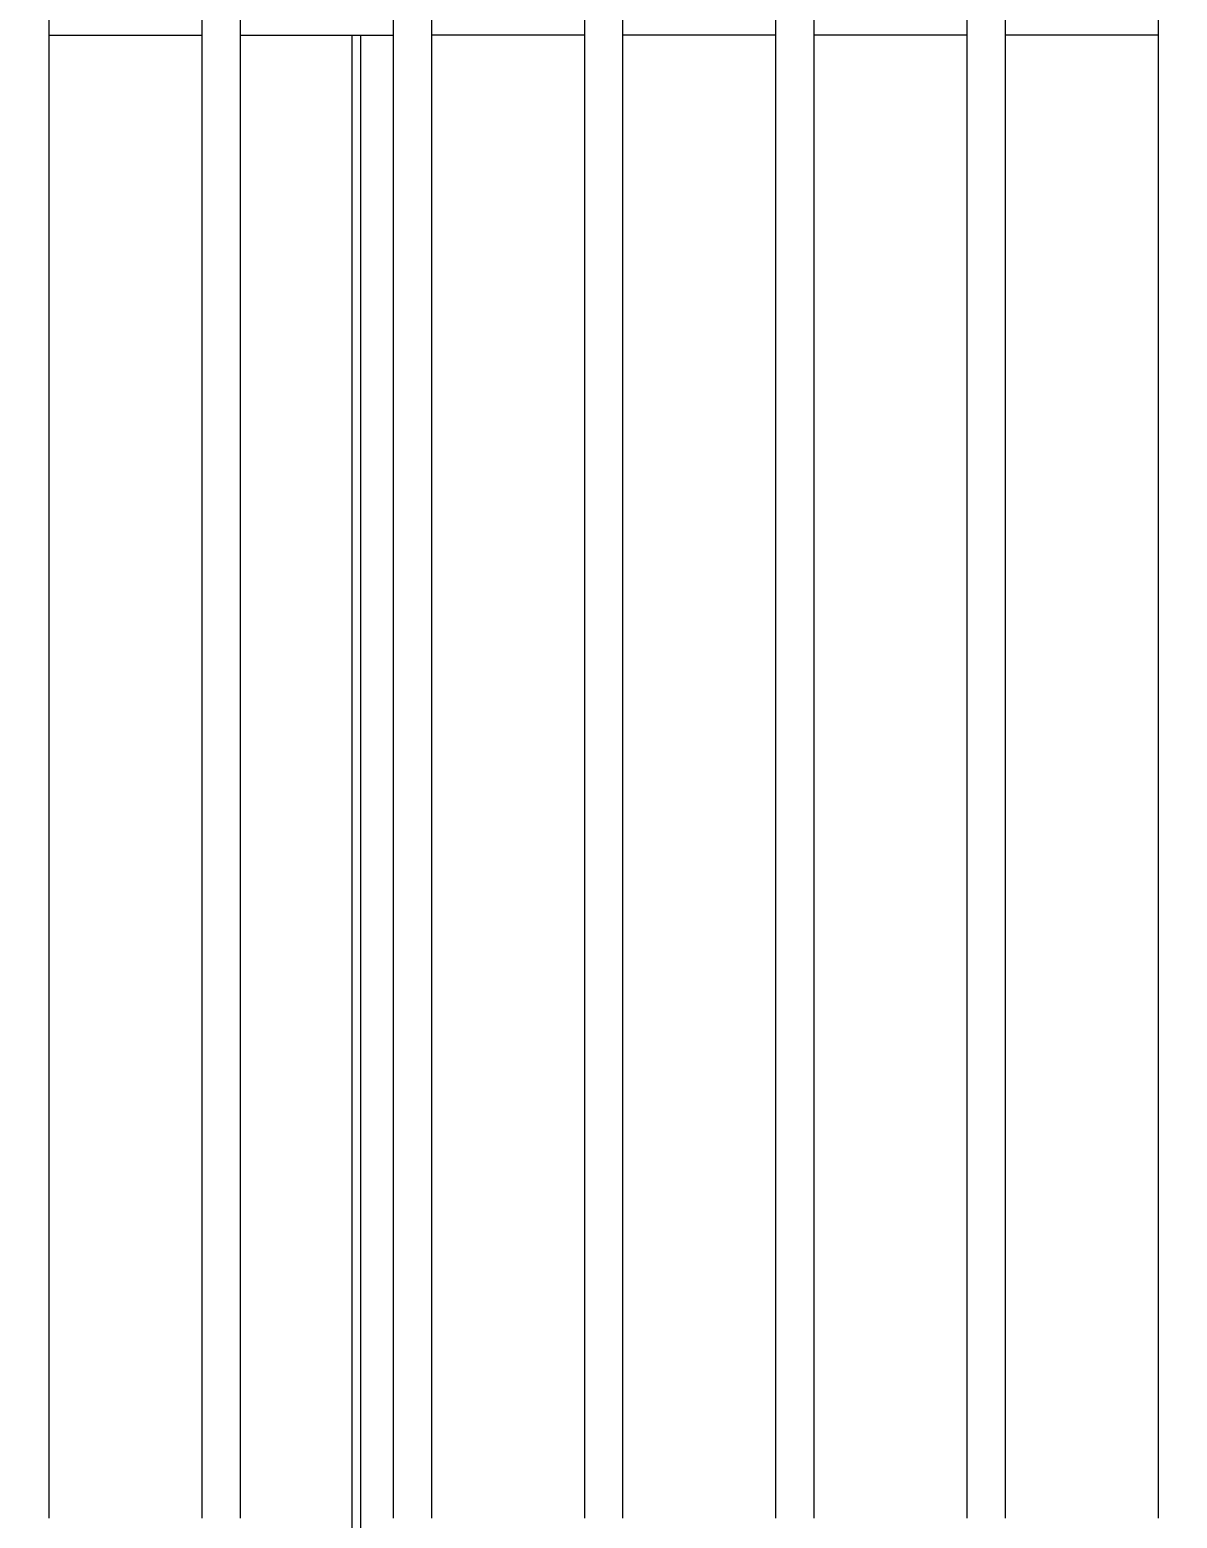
# Model space of a CAD drawing. Header units: metres. Extents: x -101133.8 to -101066.7, y -24899.3 to -24824.7.
# Drawn here: x -101102.8495 to -101102.7895, y -24833.7545 to -24833.6768 of the extents above; entities that cross this region are included whole.
import ezdxf

# ---------------------------------------------------------------- set-up
doc = ezdxf.new("R2010")
doc.units = ezdxf.units.M
doc.header["$LTSCALE"] = 0.2
doc.header["$PDSIZE"] = -5
doc.layers.add('CMT-COTATION DIVERS', color=1, linetype='Continuous')
doc.layers.add('CMT-CVC-MATERIEL', color=30, linetype='Continuous')
doc.styles.get("Standard").update_dxf_attribs({"font": 'arial.ttf'})
doc.dimstyles.get("Standard").update_dxf_attribs({"dimtxt": 0.18, "dimasz": 0.18, "dimexe": 0.18, "dimexo": 0.0625, "dimgap": 0.09, "dimtad": 0, "dimtih": 1, "dimtoh": 1, "dimdec": 4, "dimzin": 0, "dimdsep": 46, "dimtxsty": 'Standard', "dimcen": 0.09, "dimadec": 0, "dimazin": 0, "dimtfac": 1, "dimtdec": 4, "dimtofl": 0, "dimtmove": 0, "dimatfit": 3, "dimfxl": 1, "dimtolj": 1, "dimtzin": 0, "dimarcsym": 0})

# ---------------------------------------------------------------- blocks, each defined once
blk = doc.blocks.new('Cassette 600x600')
at = {"linetype": 'Continuous', "lineweight": 13}
for p, q in [((-20143.73, 277.005), (-20417.73, 277.005)), ((-20340.23, 277.005), (-20340.23, 269.005)), ((-20143.73, 269.005), (-20417.73, 269.005)), ((-20143.73, 267.005), (-20417.73, 267.005)), ((-20340.23, 267.005), (-20340.23, 259.005)), ((-20443.73, 261.155), (-20340.23, 261.155)), ((-20443.73, 260.695), (-20340.23, 260.695)), ((-20143.73, 259.005), (-20417.73, 259.005)), ((-20143.73, 257.005), (-20417.73, 257.005)), ((-20340.23, 249.005), (-20340.23, 257.005)), ((-20143.73, 249.005), (-20417.73, 249.005)), ((-20143.73, 247.005), (-20417.73, 247.005)), ((-20340.23, 239.005), (-20340.23, 247.005)), ((-20143.73, 239.005), (-20417.73, 239.005)), ((-20143.73, 237.005), (-20417.73, 237.005)), ((-20340.23, 229.005), (-20340.23, 237.005)), ((-20143.73, 229.005), (-20417.73, 229.005)), ((-20143.73, 227.005), (-20417.73, 227.005)), ((-20340.23, 219.005), (-20340.23, 227.005)), ((-20143.73, 219.005), (-20417.73, 219.005))]:
    blk.add_line(p, q, dxfattribs=at)
blk = doc.blocks.new('COT-45')
at = {"color": 0}
for p, q in [((0, -1), (0, 1)), ((-1, 0), (1, 0))]:
    blk.add_line(p, q, dxfattribs=at)
at = {"color": 0, "const_width": 0.4}
blk.add_lwpolyline([(-0.4419, -0.4419), (0.4419, 0.4419)], dxfattribs=at)
blk = doc.blocks.new('*D87')
at = {"layer": 'CMT-COTATION DIVERS', "color": 0, "lineweight": -2}
for p, q in [((-101106.435908, -24831.696781), (-101106.435908, -24834.830787)), ((-101102.469093, -24834.01305), (-101102.469093, -24834.830787)), ((-101106.410908, -24834.780787), (-101102.494093, -24834.780787))]:
    blk.add_line(p, q, dxfattribs=at)
at = {"layer": 'Defpoints', "color": 0, "lineweight": 15}
for p in [(-101106.435908, -24831.666781), (-101102.469093, -24833.98305), (-101102.469093, -24834.780787)]:
    blk.add_point(p, dxfattribs=at)
at = {"layer": 'CMT-COTATION DIVERS', "color": 0, "lineweight": -2, "xscale": 0.025, "yscale": 0.025, "zscale": 0.025, "rotation": 180}
blk.add_blockref('COT-45', (-101106.435908, -24834.780787), dxfattribs=at)
at = {"layer": 'CMT-COTATION DIVERS', "color": 0, "lineweight": -2, "xscale": 0.025, "yscale": 0.025, "zscale": 0.025}
blk.add_blockref('COT-45', (-101102.469093, -24834.780787), dxfattribs=at)
at = {"layer": 'CMT-COTATION DIVERS', "color": 0, "lineweight": 15, "insert": (-101104.452501, -24834.704968), "char_height": 0.075, "attachment_point": 5}
blk.add_mtext('\\A1;397', dxfattribs=at)

msp = doc.modelspace()

# ---------------------------------------------------------------- block references
at = {"layer": 'CMT-CVC-MATERIEL', "xscale": 0.001, "yscale": 0.001, "zscale": 0.001, "rotation": 90}
msp.add_blockref('Cassette 600x600', (-101102.571482, -24813.336798), dxfattribs=at)

# ---------------------------------------------------------------- dimensions: what is measured, and where the dimension line sits
at = {"layer": 'CMT-COTATION DIVERS', "lineweight": 15}
dim = msp.add_linear_dim(base=(-101102.469093, -24834.780787), p1=(-101106.435908, -24831.666781), p2=(-101102.469093, -24833.98305), dimstyle='Standard', override={"dimscale": 0.05, "dimtxt": 1.5, "dimasz": 0.5, "dimexe": 1, "dimexo": 0.6, "dimgap": 0.75, "dimtad": 1, "dimtih": 0, "dimtoh": 0, "dimdec": 0, "dimlfac": 100, "dimblk": 'COT-45', "dimcen": 0, "dimadec": 2, "dimazin": 2, "dimtdec": 2, "dimtix": 1, "dimtmove": 1, "dimfrac": 1}, dxfattribs=at)
dim.commit()
dim.dimension.update_dxf_attribs({"geometry": '*D87', "text_midpoint": (-101104.452501, -24834.704968)})

doc.saveas('drawing.dxf')
